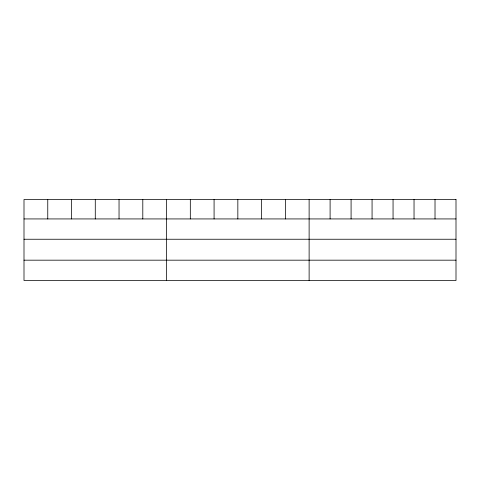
<?xml version="1.0" encoding="UTF-8"?>
<svg xmlns="http://www.w3.org/2000/svg" width="480" height="480" viewBox="0 0 480 480"><rect width="100%" height="100%" fill="white"/><g stroke="black" fill="none" stroke-linecap="round" stroke-linejoin="round"><path stroke-width="0.72" d="M24 218.934L456 218.934M24 239.244L456 239.244M24 260.178L456 260.178M435.018 199.506L435.018 218.934M414.036 199.506L414.036 218.934M393.054 199.506L393.054 218.934M372.066 199.506L372.066 218.934M351.084 199.506L351.084 218.934M330.102 199.506L330.102 218.934M309.12 199.506L309.12 280.494M285.36 199.506L285.36 218.934M261.6 199.506L261.6 218.934M237.84 199.506L237.84 218.934M214.08 199.506L214.08 218.934M190.32 199.506L190.32 218.934M166.56 199.506L166.56 280.494M142.8 199.506L142.8 218.934M119.04 199.506L119.04 218.934M95.28 199.506L95.28 218.934M71.52 199.506L71.52 218.934M47.76 199.506L47.76 218.934M456 199.506L24 199.506L24 280.494L456 280.494L456 199.506"/></g></svg>
